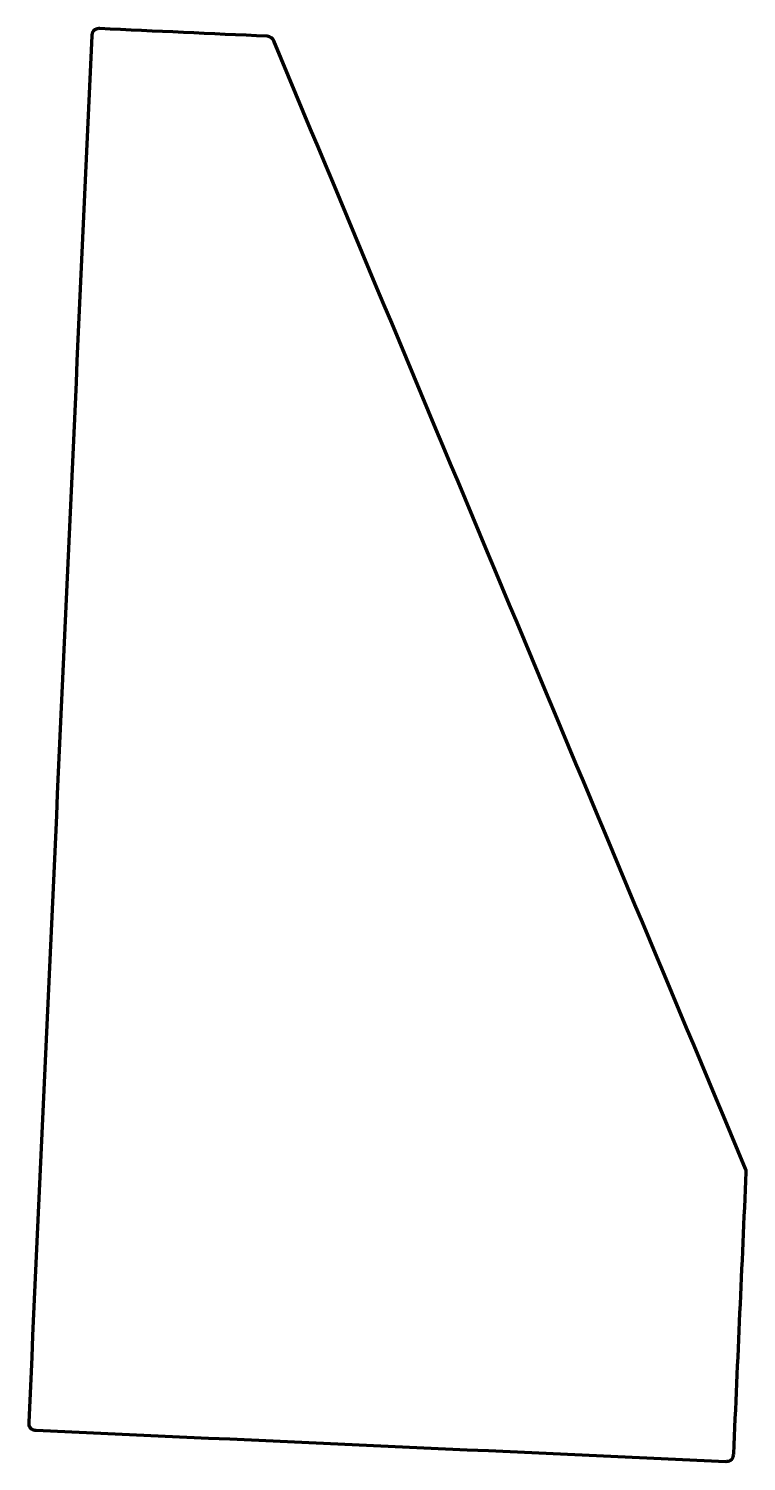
# Model space of a CAD drawing. Header units: millimetres. Extents: x 615 to 685, y 355 to 495.
import ezdxf

# ---------------------------------------------------------------- set-up
doc = ezdxf.new("R2010")
doc.units = ezdxf.units.MM
doc.layers.add('1', color=7, linetype='Continuous', true_color=0xffffff)

msp = doc.modelspace()

# ---------------------------------------------------------------- linework, layer by layer
at = {"layer": '1', "color": 155, "linetype": 'Continuous', "lineweight": 70}
for points, knots in [([(622.05, 494.57), (621.93, 494.57), (621.7, 494.56), (621.35, 494.33), (621.28, 494.02), (621.27, 493.86)], [0, 0, 0, 0, 0.289804, 0.568742, 1, 1, 1, 1]), ([(638.96, 493.37), (638.92, 493.46), (638.81, 493.64), (638.57, 493.8), (638.39, 493.83), (638.3, 493.83)], [0, 0, 0, 0, 0.346322, 0.704153, 1, 1, 1, 1]), ([(615.15, 359.25), (615.15, 359.15), (615.15, 358.93), (615.31, 358.63), (615.58, 358.48), (615.78, 358.45), (615.86, 358.45)], [0, 0, 0, 0, 0.255507, 0.529389, 0.783584, 1, 1, 1, 1]), ([(682.85, 355.43), (682.93, 355.43), (683.09, 355.44), (683.38, 355.53), (683.59, 355.8), (683.62, 356.05), (683.63, 356.16)], [0, 0, 0, 0, 0.195069, 0.398814, 0.722092, 1, 1, 1, 1])]:
    msp.add_open_spline(points, degree=3, knots=knots, dxfattribs=at)
for points in [[(638.3, 493.83), (632.88, 494.08), (627.47, 494.32), (622.05, 494.57)], [(621.27, 493.86), (619.24, 448.99), (617.2, 404.12), (615.15, 359.25)], [(684.79, 383.84), (669.5, 420.35), (654.22, 456.86), (638.96, 493.37)], [(683.63, 356.16), (684.04, 365.28), (684.44, 374.4), (684.85, 383.52)], [(684.85, 383.52), (684.86, 383.63), (684.84, 383.74), (684.79, 383.84)], [(615.86, 358.45), (638.19, 357.45), (660.52, 356.44), (682.85, 355.43)]]:
    msp.add_open_spline(points, degree=3, dxfattribs=at)

doc.saveas('drawing.dxf')
